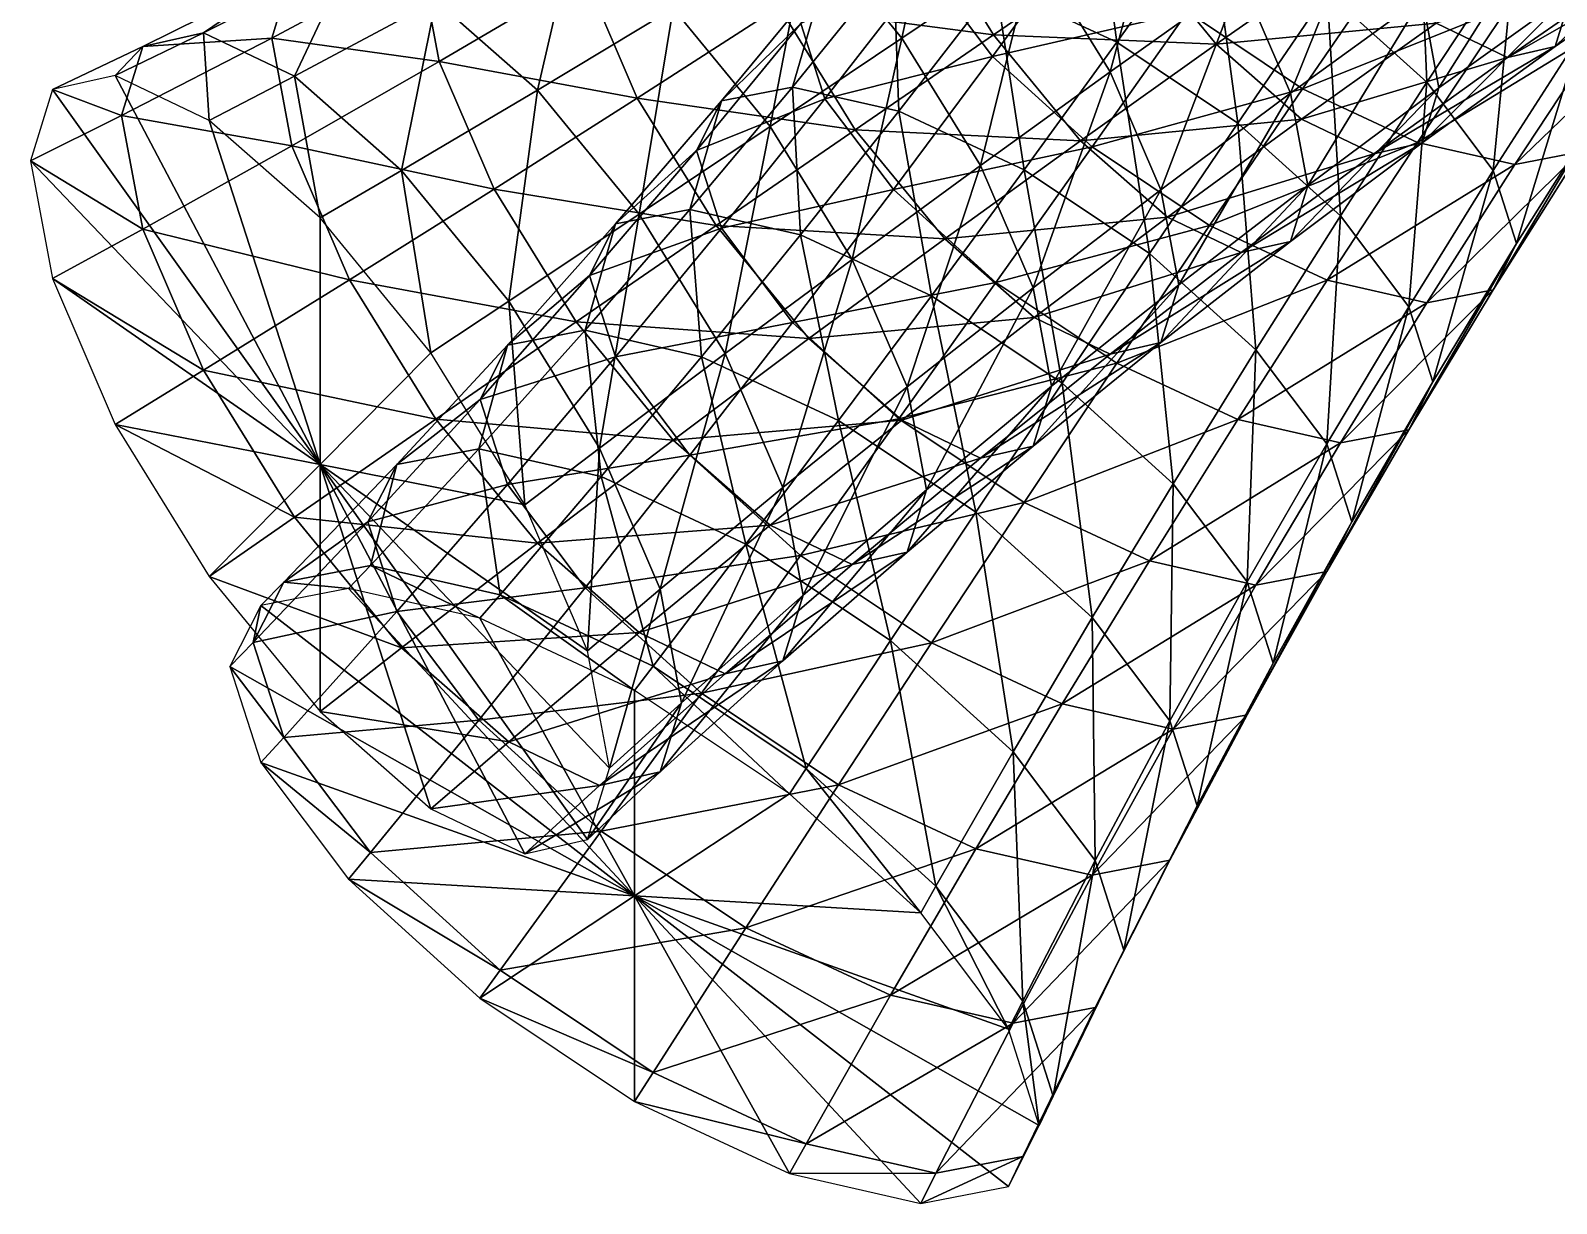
# Model space of a CAD drawing. Header units: metres. Extents: x 9079 to 9208, y 11521 to 11707.
# Drawn here: x 9115.85 to 9159.6, y 11552.57 to 11586.2 of the extents above; entities that cross this region are included whole.
import ezdxf

# ---------------------------------------------------------------- set-up
doc = ezdxf.new("R2010")
doc.units = ezdxf.units.M
doc.layers.add('CONE_ST815GC40', color=7, linetype='Continuous')
doc.layers.add('CONE_ST815GC41', color=7, linetype='Continuous')

msp = doc.modelspace()

# ---------------------------------------------------------------- linework, layer by layer
at = {"layer": 'CONE_ST815GC40'}
for points in [[(9160.992, 11592.374, -192.239), (9160.279, 11586.068, -191.69), (9158.411, 11588.547, -194.165)], [(9146.291, 11591.124, -195.604), (9147, 11585.863, -199.325), (9143.533, 11587.479, -197.653)], [(9146.291, 11591.124, -195.604), (9149.659, 11589.554, -197.228), (9147, 11585.863, -199.325)], [(9155.616, 11591.08, -195.401), (9155.882, 11584.717, -196.161), (9153.027, 11587.304, -197.423)], [(9155.616, 11591.08, -195.401), (9158.411, 11588.547, -194.165), (9155.882, 11584.717, -196.161)], [(9146.226, 11589.267, -177.883), (9141.528, 11587.984, -182.059), (9143.436, 11585.452, -179.53)], [(9149.021, 11586.733, -176.647), (9146.226, 11589.267, -177.883), (9143.436, 11585.452, -179.53)], [(9149.659, 11589.554, -197.228), (9150.467, 11583.547, -199.526), (9147, 11585.863, -199.325)], [(9149.659, 11589.554, -197.228), (9153.027, 11587.304, -197.423), (9150.467, 11583.547, -199.526)], [(9154.978, 11588.409, -175.136), (9149.021, 11586.733, -176.647), (9152.318, 11584.531, -176.839)], [(9158.232, 11586.893, -176.705), (9154.978, 11588.409, -175.136), (9152.318, 11584.531, -176.839)], [(9158.411, 11588.547, -194.165), (9157.79, 11582.185, -193.632), (9155.882, 11584.717, -196.161)], [(9158.411, 11588.547, -194.165), (9160.279, 11586.068, -191.69), (9157.79, 11582.185, -193.632)], [(9138.63, 11587.768, -191.102), (9140.593, 11588.148, -194.765), (9137.699, 11584.578, -196.774)], [(9140.593, 11588.148, -194.765), (9140.746, 11583.885, -199.768), (9137.699, 11584.578, -196.774)], [(9141.528, 11587.984, -182.059), (9137.94, 11586.399, -187.219), (9138.63, 11584.247, -183.709)], [(9143.436, 11585.452, -179.53), (9141.528, 11587.984, -182.059), (9138.63, 11584.247, -183.709)], [(9140.593, 11588.148, -194.765), (9143.533, 11587.479, -197.653), (9140.746, 11583.885, -199.768)], [(9137.94, 11586.399, -187.219), (9138.63, 11587.768, -191.102), (9135.663, 11584.185, -192.976)], [(9138.63, 11587.768, -191.102), (9137.699, 11584.578, -196.774), (9135.663, 11584.185, -192.976)], [(9143.533, 11587.479, -197.653), (9144.34, 11582.21, -201.501), (9140.746, 11583.885, -199.768)], [(9143.533, 11587.479, -197.653), (9147, 11585.863, -199.325), (9144.34, 11582.21, -201.501)], [(9153.027, 11587.304, -197.423), (9153.406, 11580.883, -198.227), (9150.467, 11583.547, -199.526)], [(9153.027, 11587.304, -197.423), (9155.882, 11584.717, -196.161), (9153.406, 11580.883, -198.227)], [(9149.021, 11586.733, -176.647), (9143.436, 11585.452, -179.53), (9146.291, 11582.864, -178.267)], [(9152.318, 11584.531, -176.839), (9149.021, 11586.733, -176.647), (9146.291, 11582.864, -178.267)], [(9158.232, 11586.893, -176.705), (9152.318, 11584.531, -176.839), (9155.616, 11582.994, -178.429)], [(9160.992, 11586.265, -179.416), (9158.232, 11586.893, -176.705), (9155.616, 11582.994, -178.429)], [(9138.63, 11584.247, -183.709), (9137.94, 11586.399, -187.219), (9134.948, 11582.765, -188.95)], [(9137.94, 11586.399, -187.219), (9135.663, 11584.185, -192.976), (9134.948, 11582.765, -188.95)], [(9160.992, 11586.265, -179.416), (9155.616, 11582.994, -178.429), (9158.411, 11582.358, -181.175)], [(9162.835, 11586.621, -182.856), (9160.992, 11586.265, -179.416), (9158.411, 11582.358, -181.175)], [(9162.835, 11586.621, -182.856), (9158.411, 11582.358, -181.175), (9160.279, 11582.719, -184.66)], [(9147, 11585.863, -199.325), (9147.935, 11579.809, -201.71), (9144.34, 11582.21, -201.501)], [(9147, 11585.863, -199.325), (9150.467, 11583.547, -199.526), (9147.935, 11579.809, -201.71)], [(9160.279, 11586.068, -191.69), (9158.46, 11580.094, -190.223), (9157.79, 11582.185, -193.632)], [(9160.279, 11586.068, -191.69), (9160.934, 11584.022, -188.352), (9158.46, 11580.094, -190.223)], [(9143.436, 11585.452, -179.53), (9138.63, 11584.247, -183.709), (9140.593, 11581.64, -181.107)], [(9146.291, 11582.864, -178.267), (9143.436, 11585.452, -179.53), (9140.593, 11581.64, -181.107)], [(9135.663, 11584.185, -192.976), (9137.699, 11584.578, -196.774), (9134.752, 11581.065, -198.824)], [(9137.699, 11584.578, -196.774), (9137.931, 11580.342, -201.948), (9134.752, 11581.065, -198.824)], [(9137.699, 11584.578, -196.774), (9140.746, 11583.885, -199.768), (9137.931, 11580.342, -201.948)], [(9152.318, 11584.531, -176.839), (9146.291, 11582.864, -178.267), (9149.659, 11580.614, -178.463)], [(9155.616, 11582.994, -178.429), (9152.318, 11584.531, -176.839), (9149.659, 11580.614, -178.463)], [(9155.882, 11584.717, -196.161), (9155.37, 11578.277, -195.624), (9153.406, 11580.883, -198.227)], [(9155.882, 11584.717, -196.161), (9157.79, 11582.185, -193.632), (9155.37, 11578.277, -195.624)], [(9134.948, 11582.765, -188.95), (9135.663, 11584.185, -192.976), (9132.627, 11580.655, -194.861)], [(9135.663, 11584.185, -192.976), (9134.752, 11581.065, -198.824), (9132.627, 11580.655, -194.861)], [(9138.63, 11584.247, -183.709), (9134.948, 11582.765, -188.95), (9135.663, 11580.534, -185.312)], [(9140.593, 11581.64, -181.107), (9138.63, 11584.247, -183.709), (9135.663, 11580.534, -185.312)], [(9160.934, 11584.022, -188.352), (9160.279, 11582.719, -184.66), (9157.79, 11578.763, -186.451)], [(9160.934, 11584.022, -188.352), (9157.79, 11578.763, -186.451), (9158.46, 11580.094, -190.223)], [(9140.746, 11583.885, -199.768), (9141.681, 11578.594, -203.756), (9137.931, 11580.342, -201.948)], [(9140.746, 11583.885, -199.768), (9144.34, 11582.21, -201.501), (9141.681, 11578.594, -203.756)], [(9150.467, 11583.547, -199.526), (9150.982, 11577.047, -200.362), (9147.935, 11579.809, -201.71)], [(9150.467, 11583.547, -199.526), (9153.406, 11580.883, -198.227), (9150.982, 11577.047, -200.362)], [(9135.663, 11580.534, -185.312), (9134.948, 11582.765, -188.95), (9131.881, 11579.173, -190.662)], [(9134.948, 11582.765, -188.95), (9132.627, 11580.655, -194.861), (9131.881, 11579.173, -190.662)], [(9146.291, 11582.864, -178.267), (9140.593, 11581.64, -181.107), (9143.533, 11578.976, -179.807)], [(9149.659, 11580.614, -178.463), (9146.291, 11582.864, -178.267), (9143.533, 11578.976, -179.807)], [(9155.616, 11582.994, -178.429), (9149.659, 11580.614, -178.463), (9153.027, 11579.045, -180.087)], [(9158.411, 11582.358, -181.175), (9155.616, 11582.994, -178.429), (9153.027, 11579.045, -180.087)], [(9160.279, 11582.719, -184.66), (9158.411, 11582.358, -181.175), (9155.882, 11578.395, -182.892)], [(9160.279, 11582.719, -184.66), (9155.882, 11578.395, -182.892), (9157.79, 11578.763, -186.451)], [(9158.411, 11582.358, -181.175), (9153.027, 11579.045, -180.087), (9155.882, 11578.395, -182.892)], [(9144.34, 11582.21, -201.501), (9145.431, 11576.089, -203.974), (9141.681, 11578.594, -203.756)], [(9144.34, 11582.21, -201.501), (9147.935, 11579.809, -201.71), (9145.431, 11576.089, -203.974)], [(9157.79, 11582.185, -193.632), (9156.06, 11576.125, -192.114), (9155.37, 11578.277, -195.624)], [(9157.79, 11582.185, -193.632), (9158.46, 11580.094, -190.223), (9156.06, 11576.125, -192.114)], [(9140.593, 11581.64, -181.107), (9135.663, 11580.534, -185.312), (9137.699, 11577.832, -182.613)], [(9143.533, 11578.976, -179.807), (9140.593, 11581.64, -181.107), (9137.699, 11577.832, -182.613)], [(9132.627, 11580.655, -194.861), (9134.752, 11581.065, -198.824), (9131.752, 11577.609, -200.916)], [(9134.752, 11581.065, -198.824), (9135.087, 11576.849, -204.193), (9131.752, 11577.609, -200.916)], [(9134.752, 11581.065, -198.824), (9137.931, 11580.342, -201.948), (9135.087, 11576.849, -204.193)], [(9131.881, 11579.173, -190.662), (9132.627, 11580.655, -194.861), (9129.523, 11577.178, -196.759)], [(9132.627, 11580.655, -194.861), (9131.752, 11577.609, -200.916), (9129.523, 11577.178, -196.759)], [(9135.663, 11580.534, -185.312), (9131.881, 11579.173, -190.662), (9132.627, 11576.845, -186.865)], [(9137.699, 11577.832, -182.613), (9135.663, 11580.534, -185.312), (9132.627, 11576.845, -186.865)], [(9149.659, 11580.614, -178.463), (9143.533, 11578.976, -179.807), (9147, 11576.66, -180.008)], [(9153.027, 11579.045, -180.087), (9149.659, 11580.614, -178.463), (9147, 11576.66, -180.008)], [(9153.406, 11580.883, -198.227), (9153.018, 11574.345, -197.664), (9150.982, 11577.047, -200.362)], [(9153.406, 11580.883, -198.227), (9155.37, 11578.277, -195.624), (9153.018, 11574.345, -197.664)], [(9137.931, 11580.342, -201.948), (9139.022, 11575.016, -206.09), (9135.087, 11576.849, -204.193)], [(9137.931, 11580.342, -201.948), (9141.681, 11578.594, -203.756), (9139.022, 11575.016, -206.09)], [(9158.46, 11580.094, -190.223), (9157.79, 11578.763, -186.451), (9155.37, 11574.755, -188.232)], [(9158.46, 11580.094, -190.223), (9155.37, 11574.755, -188.232), (9156.06, 11576.125, -192.114)], [(9147.935, 11579.809, -201.71), (9148.611, 11573.207, -202.568), (9145.431, 11576.089, -203.974)], [(9147.935, 11579.809, -201.71), (9150.982, 11577.047, -200.362), (9148.611, 11573.207, -202.568)], [(9132.627, 11576.845, -186.865), (9131.881, 11579.173, -190.662), (9128.741, 11575.624, -192.353)], [(9131.881, 11579.173, -190.662), (9129.523, 11577.178, -196.759), (9128.741, 11575.624, -192.353)], [(9143.533, 11578.976, -179.807), (9137.699, 11577.832, -182.613), (9140.746, 11575.07, -181.266)], [(9147, 11576.66, -180.008), (9143.533, 11578.976, -179.807), (9140.746, 11575.07, -181.266)], [(9153.027, 11579.045, -180.087), (9147, 11576.66, -180.008), (9150.467, 11575.045, -181.68)], [(9155.882, 11578.395, -182.892), (9153.027, 11579.045, -180.087), (9150.467, 11575.045, -181.68)], [(9157.79, 11578.763, -186.451), (9155.882, 11578.395, -182.892), (9153.406, 11574.376, -184.568)], [(9157.79, 11578.763, -186.451), (9153.406, 11574.376, -184.568), (9155.37, 11574.755, -188.232)], [(9141.681, 11578.594, -203.756), (9142.956, 11572.388, -206.319), (9139.022, 11575.016, -206.09)], [(9141.681, 11578.594, -203.756), (9145.431, 11576.089, -203.974), (9142.956, 11572.388, -206.319)], [(9155.882, 11578.395, -182.892), (9150.467, 11575.045, -181.68), (9153.406, 11574.376, -184.568)], [(9155.37, 11578.277, -195.624), (9153.733, 11572.114, -194.025), (9153.018, 11574.345, -197.664)], [(9155.37, 11578.277, -195.624), (9156.06, 11576.125, -192.114), (9153.733, 11572.114, -194.025)], [(9129.523, 11577.178, -196.759), (9131.752, 11577.609, -200.916), (9128.7, 11574.209, -203.05)], [(9131.752, 11577.609, -200.916), (9132.215, 11573.408, -206.504), (9128.7, 11574.209, -203.05)], [(9131.752, 11577.609, -200.916), (9135.087, 11576.849, -204.193), (9132.215, 11573.408, -206.504)], [(9137.699, 11577.832, -182.613), (9132.627, 11576.845, -186.865), (9134.752, 11574.026, -184.05)], [(9140.746, 11575.07, -181.266), (9137.699, 11577.832, -182.613), (9134.752, 11574.026, -184.05)], [(9128.741, 11575.624, -192.353), (9129.523, 11577.178, -196.759), (9126.351, 11573.755, -198.668)], [(9129.523, 11577.178, -196.759), (9128.7, 11574.209, -203.05), (9126.351, 11573.755, -198.668)], [(9150.982, 11577.047, -200.362), (9150.735, 11570.388, -199.753), (9148.611, 11573.207, -202.568)], [(9150.982, 11577.047, -200.362), (9153.018, 11574.345, -197.664), (9150.735, 11570.388, -199.753)], [(9132.627, 11576.845, -186.865), (9128.741, 11575.624, -192.353), (9129.523, 11573.182, -188.37)], [(9134.752, 11574.026, -184.05), (9132.627, 11576.845, -186.865), (9129.523, 11573.182, -188.37)], [(9135.087, 11576.849, -204.193), (9136.363, 11571.476, -208.504), (9132.215, 11573.408, -206.504)], [(9135.087, 11576.849, -204.193), (9139.022, 11575.016, -206.09), (9136.363, 11571.476, -208.504)], [(9147, 11576.66, -180.008), (9140.746, 11575.07, -181.266), (9144.34, 11572.669, -181.475)], [(9150.467, 11575.045, -181.68), (9147, 11576.66, -180.008), (9144.34, 11572.669, -181.475)], [(9145.431, 11576.089, -203.974), (9146.292, 11569.365, -204.844), (9142.956, 11572.388, -206.319)], [(9145.431, 11576.089, -203.974), (9148.611, 11573.207, -202.568), (9146.292, 11569.365, -204.844)], [(9156.06, 11576.125, -192.114), (9155.37, 11574.755, -188.232), (9153.018, 11570.693, -190)], [(9156.06, 11576.125, -192.114), (9153.018, 11570.693, -190), (9153.733, 11572.114, -194.025)], [(9129.523, 11573.182, -188.37), (9128.741, 11575.624, -192.353), (9125.526, 11572.116, -194.024)], [(9128.741, 11575.624, -192.353), (9126.351, 11573.755, -198.668), (9125.526, 11572.116, -194.024)], [(9140.746, 11575.07, -181.266), (9134.752, 11574.026, -184.05), (9137.931, 11571.145, -182.644)], [(9139.022, 11575.016, -206.09), (9140.51, 11568.706, -208.745), (9136.363, 11571.476, -208.504)], [(9144.34, 11572.669, -181.475), (9140.746, 11575.07, -181.266), (9137.931, 11571.145, -182.644)], [(9139.022, 11575.016, -206.09), (9142.956, 11572.388, -206.319), (9140.51, 11568.706, -208.745)], [(9150.467, 11575.045, -181.68), (9144.34, 11572.669, -181.475), (9147.935, 11570.994, -183.208)], [(9153.406, 11574.376, -184.568), (9150.467, 11575.045, -181.68), (9147.935, 11570.994, -183.208)], [(9155.37, 11574.755, -188.232), (9153.406, 11574.376, -184.568), (9150.982, 11570.3, -186.201)], [(9155.37, 11574.755, -188.232), (9150.982, 11570.3, -186.201), (9153.018, 11570.693, -190)], [(9126.351, 11573.755, -198.668), (9128.7, 11574.209, -203.05), (9125.595, 11570.865, -205.226)], [(9128.7, 11574.209, -203.05), (9129.315, 11570.018, -208.881), (9125.595, 11570.865, -205.226)], [(9128.7, 11574.209, -203.05), (9132.215, 11573.408, -206.504), (9129.315, 11570.018, -208.881)], [(9134.752, 11574.026, -184.05), (9129.523, 11573.182, -188.37), (9131.752, 11570.224, -185.416)], [(9137.931, 11571.145, -182.644), (9134.752, 11574.026, -184.05), (9131.752, 11570.224, -185.416)], [(9153.406, 11574.376, -184.568), (9147.935, 11570.994, -183.208), (9150.982, 11570.3, -186.201)], [(9153.018, 11574.345, -197.664), (9151.481, 11568.06, -195.956), (9150.735, 11570.388, -199.753)], [(9153.018, 11574.345, -197.664), (9153.733, 11572.114, -194.025), (9151.481, 11568.06, -195.956)], [(9125.526, 11572.116, -194.024), (9126.351, 11573.755, -198.668), (9123.109, 11570.385, -200.589)], [(9126.351, 11573.755, -198.668), (9125.595, 11570.865, -205.226), (9123.109, 11570.385, -200.589)], [(9129.523, 11573.182, -188.37), (9125.526, 11572.116, -194.024), (9126.351, 11569.542, -189.826)], [(9131.752, 11570.224, -185.416), (9129.523, 11573.182, -188.37), (9126.351, 11569.542, -189.826)], [(9132.215, 11573.408, -206.504), (9133.703, 11567.974, -210.997), (9129.315, 11570.018, -208.881)], [(9132.215, 11573.408, -206.504), (9136.363, 11571.476, -208.504), (9133.703, 11567.974, -210.997)], [(9148.611, 11573.207, -202.568), (9148.52, 11566.407, -201.89), (9146.292, 11569.365, -204.844)], [(9148.611, 11573.207, -202.568), (9150.735, 11570.388, -199.753), (9148.52, 11566.407, -201.89)], [(9144.34, 11572.669, -181.475), (9137.931, 11571.145, -182.644), (9141.681, 11568.639, -182.862)], [(9147.935, 11570.994, -183.208), (9144.34, 11572.669, -181.475), (9141.681, 11568.639, -182.862)], [(9142.956, 11572.388, -206.319), (9144.026, 11565.519, -207.19), (9140.51, 11568.706, -208.745)], [(9142.956, 11572.388, -206.319), (9146.292, 11569.365, -204.844), (9144.026, 11565.519, -207.19)], [(9126.351, 11569.542, -189.826), (9125.526, 11572.116, -194.024), (9122.236, 11568.651, -195.675)], [(9125.526, 11572.116, -194.024), (9123.109, 11570.385, -200.589), (9122.236, 11568.651, -195.675)], [(9153.733, 11572.114, -194.025), (9153.018, 11570.693, -190), (9150.735, 11566.579, -191.757)], [(9153.733, 11572.114, -194.025), (9150.735, 11566.579, -191.757), (9151.481, 11568.06, -195.956)], [(9136.363, 11571.476, -208.504), (9138.092, 11565.042, -211.252), (9133.703, 11567.974, -210.997)], [(9136.363, 11571.476, -208.504), (9140.51, 11568.706, -208.745), (9138.092, 11565.042, -211.252)], [(9137.931, 11571.145, -182.644), (9131.752, 11570.224, -185.416), (9135.087, 11567.201, -183.941)], [(9141.681, 11568.639, -182.862), (9137.931, 11571.145, -182.644), (9135.087, 11567.201, -183.941)], [(9147.935, 11570.994, -183.208), (9141.681, 11568.639, -182.862), (9145.431, 11566.892, -184.67)], [(9150.982, 11570.3, -186.201), (9147.935, 11570.994, -183.208), (9145.431, 11566.892, -184.67)], [(9123.109, 11570.385, -200.589), (9125.595, 11570.865, -205.226), (9124.967, 11570.203, -205.667)], [(9125.595, 11570.865, -205.226), (9128.731, 11569.347, -209.365), (9124.967, 11570.203, -205.667)], [(9125.595, 11570.865, -205.226), (9129.315, 11570.018, -208.881), (9128.731, 11569.347, -209.365)], [(9153.018, 11570.693, -190), (9150.982, 11570.3, -186.201), (9148.611, 11566.168, -187.794)], [(9153.018, 11570.693, -190), (9148.611, 11566.168, -187.794), (9150.735, 11566.579, -191.757)], [(9122.236, 11568.651, -195.675), (9123.109, 11570.385, -200.589), (9122.452, 11569.718, -200.974)], [(9123.109, 11570.385, -200.589), (9124.967, 11570.203, -205.667), (9122.452, 11569.718, -200.974)], [(9133.171, 11561.385, -199.137), (9124.967, 11570.203, -205.667), (9122.452, 11569.718, -200.974)], [(9133.171, 11561.385, -199.137), (9128.731, 11569.347, -209.365), (9124.967, 11570.203, -205.667)], [(9131.752, 11570.224, -185.416), (9126.351, 11569.542, -189.826), (9128.7, 11566.425, -186.712)], [(9135.087, 11567.201, -183.941), (9131.752, 11570.224, -185.416), (9128.7, 11566.425, -186.712)], [(9129.315, 11570.018, -208.881), (9133.171, 11567.278, -211.506), (9128.731, 11569.347, -209.365)], [(9129.315, 11570.018, -208.881), (9133.703, 11567.974, -210.997), (9133.171, 11567.278, -211.506)], [(9150.982, 11570.3, -186.201), (9145.431, 11566.892, -184.67), (9148.611, 11566.168, -187.794)], [(9150.735, 11570.388, -199.753), (9149.303, 11563.965, -197.907), (9148.52, 11566.407, -201.89)], [(9150.735, 11570.388, -199.753), (9151.481, 11568.06, -195.956), (9149.303, 11563.965, -197.907)], [(9122.236, 11568.651, -195.675), (9122.452, 11569.718, -200.974), (9121.569, 11567.963, -196.002)], [(9133.171, 11561.385, -199.137), (9122.452, 11569.718, -200.974), (9121.569, 11567.963, -196.002)], [(9126.351, 11569.542, -189.826), (9122.236, 11568.651, -195.675), (9123.109, 11565.927, -191.232)], [(9128.7, 11566.425, -186.712), (9126.351, 11569.542, -189.826), (9123.109, 11565.927, -191.232)], [(9133.171, 11561.385, -199.137), (9133.171, 11567.278, -211.506), (9128.731, 11569.347, -209.365)], [(9146.292, 11569.365, -204.844), (9146.375, 11562.401, -204.077), (9144.026, 11565.519, -207.19)], [(9146.292, 11569.365, -204.844), (9148.52, 11566.407, -201.89), (9146.375, 11562.401, -204.077)], [(9140.51, 11568.706, -208.745), (9141.812, 11561.67, -209.607), (9138.092, 11565.042, -211.252)], [(9140.51, 11568.706, -208.745), (9144.026, 11565.519, -207.19), (9141.812, 11561.67, -209.607)], [(9123.109, 11565.927, -191.232), (9122.236, 11568.651, -195.675), (9121.569, 11567.963, -196.002)], [(9141.681, 11568.639, -182.862), (9135.087, 11567.201, -183.941), (9139.022, 11564.572, -184.17)], [(9145.431, 11566.892, -184.67), (9141.681, 11568.639, -182.862), (9139.022, 11564.572, -184.17)], [(9123.109, 11565.927, -191.232), (9121.569, 11567.963, -196.002), (9122.452, 11565.207, -191.508)], [(9133.171, 11561.385, -199.137), (9121.569, 11567.963, -196.002), (9122.452, 11565.207, -191.508)], [(9133.703, 11567.974, -210.997), (9137.612, 11564.312, -211.764), (9133.171, 11567.278, -211.506)], [(9133.703, 11567.974, -210.997), (9138.092, 11565.042, -211.252), (9137.612, 11564.312, -211.764)], [(9151.481, 11568.06, -195.956), (9150.735, 11566.579, -191.757), (9148.52, 11562.41, -193.502)], [(9151.481, 11568.06, -195.956), (9148.52, 11562.41, -193.502), (9149.303, 11563.965, -197.907)], [(9135.087, 11567.201, -183.941), (9128.7, 11566.425, -186.712), (9132.215, 11563.238, -185.157)], [(9139.022, 11564.572, -184.17), (9135.087, 11567.201, -183.941), (9132.215, 11563.238, -185.157)], [(9133.171, 11561.385, -199.137), (9137.612, 11564.312, -211.764), (9133.171, 11567.278, -211.506)], [(9145.431, 11566.892, -184.67), (9139.022, 11564.572, -184.17), (9142.956, 11562.739, -186.067)], [(9148.611, 11566.168, -187.794), (9145.431, 11566.892, -184.67), (9142.956, 11562.739, -186.067)], [(9150.735, 11566.579, -191.757), (9148.611, 11566.168, -187.794), (9146.292, 11561.98, -189.344)], [(9150.735, 11566.579, -191.757), (9146.292, 11561.98, -189.344), (9148.52, 11562.41, -193.502)], [(9128.7, 11566.425, -186.712), (9123.109, 11565.927, -191.232), (9125.595, 11562.628, -187.938)], [(9132.215, 11563.238, -185.157), (9128.7, 11566.425, -186.712), (9125.595, 11562.628, -187.938)], [(9148.611, 11566.168, -187.794), (9142.956, 11562.739, -186.067), (9146.292, 11561.98, -189.344)], [(9148.52, 11566.407, -201.89), (9147.2, 11559.827, -199.879), (9146.375, 11562.401, -204.077)], [(9148.52, 11566.407, -201.89), (9149.303, 11563.965, -197.907), (9147.2, 11559.827, -199.879)], [(9125.595, 11562.628, -187.938), (9123.109, 11565.927, -191.232), (9122.452, 11565.207, -191.508)], [(9125.595, 11562.628, -187.938), (9122.452, 11565.207, -191.508), (9124.967, 11561.869, -188.174)], [(9133.171, 11561.385, -199.137), (9122.452, 11565.207, -191.508), (9124.967, 11561.869, -188.174)], [(9144.026, 11565.519, -207.19), (9144.298, 11558.371, -206.313), (9141.812, 11561.67, -209.607)], [(9144.026, 11565.519, -207.19), (9146.375, 11562.401, -204.077), (9144.298, 11558.371, -206.313)], [(9138.092, 11565.042, -211.252), (9141.376, 11560.9, -210.099), (9137.612, 11564.312, -211.764)], [(9138.092, 11565.042, -211.252), (9141.812, 11561.67, -209.607), (9141.376, 11560.9, -210.099)], [(9139.022, 11564.572, -184.17), (9132.215, 11563.238, -185.157), (9136.363, 11560.468, -185.398)], [(9142.956, 11562.739, -186.067), (9139.022, 11564.572, -184.17), (9136.363, 11560.468, -185.398)], [(9133.171, 11561.385, -199.137), (9141.376, 11560.9, -210.099), (9137.612, 11564.312, -211.764)], [(9149.303, 11563.965, -197.907), (9148.52, 11562.41, -193.502), (9146.375, 11558.189, -195.235)], [(9149.303, 11563.965, -197.907), (9146.375, 11558.189, -195.235), (9147.2, 11559.827, -199.879)], [(9132.215, 11563.238, -185.157), (9125.595, 11562.628, -187.938), (9129.315, 11559.256, -186.293)], [(9136.363, 11560.468, -185.398), (9132.215, 11563.238, -185.157), (9129.315, 11559.256, -186.293)], [(9129.315, 11559.256, -186.293), (9125.595, 11562.628, -187.938), (9124.967, 11561.869, -188.174)], [(9142.956, 11562.739, -186.067), (9136.363, 11560.468, -185.398), (9140.51, 11558.535, -187.398)], [(9146.292, 11561.98, -189.344), (9142.956, 11562.739, -186.067), (9140.51, 11558.535, -187.398)], [(9148.52, 11562.41, -193.502), (9146.292, 11561.98, -189.344), (9144.026, 11557.735, -190.852)], [(9148.52, 11562.41, -193.502), (9144.026, 11557.735, -190.852), (9146.375, 11558.189, -195.235)], [(9146.375, 11562.401, -204.077), (9145.171, 11555.647, -201.87), (9144.298, 11558.371, -206.313)], [(9146.375, 11562.401, -204.077), (9147.2, 11559.827, -199.879), (9145.171, 11555.647, -201.87)], [(9129.315, 11559.256, -186.293), (9124.967, 11561.869, -188.174), (9128.731, 11558.458, -186.51)], [(9133.171, 11561.385, -199.137), (9124.967, 11561.869, -188.174), (9128.731, 11558.458, -186.51)], [(9146.292, 11561.98, -189.344), (9140.51, 11558.535, -187.398), (9144.026, 11557.735, -190.852)], [(9133.171, 11561.385, -199.137), (9128.731, 11558.458, -186.51), (9133.171, 11555.492, -186.768)], [(9133.171, 11561.385, -199.137), (9143.891, 11557.562, -206.766), (9141.376, 11560.9, -210.099)], [(9133.171, 11561.385, -199.137), (9144.774, 11554.806, -202.271), (9143.891, 11557.562, -206.766)], [(9133.171, 11561.385, -199.137), (9143.891, 11553.052, -197.299), (9144.774, 11554.806, -202.271)], [(9133.171, 11561.385, -199.137), (9141.376, 11552.566, -192.607), (9143.891, 11553.052, -197.299)], [(9133.171, 11561.385, -199.137), (9137.612, 11553.423, -188.909), (9141.376, 11552.566, -192.607)], [(9133.171, 11561.385, -199.137), (9133.171, 11555.492, -186.768), (9137.612, 11553.423, -188.909)], [(9141.812, 11561.67, -209.607), (9143.891, 11557.562, -206.766), (9141.376, 11560.9, -210.099)], [(9141.812, 11561.67, -209.607), (9144.298, 11558.371, -206.313), (9143.891, 11557.562, -206.766)], [(9136.363, 11560.468, -185.398), (9129.315, 11559.256, -186.293), (9133.703, 11556.325, -186.547)], [(9140.51, 11558.535, -187.398), (9136.363, 11560.468, -185.398), (9133.703, 11556.325, -186.547)], [(9147.2, 11559.827, -199.879), (9146.375, 11558.189, -195.235), (9144.298, 11553.913, -196.956)], [(9147.2, 11559.827, -199.879), (9144.298, 11553.913, -196.956), (9145.171, 11555.647, -201.87)], [(9133.703, 11556.325, -186.547), (9129.315, 11559.256, -186.293), (9128.731, 11558.458, -186.51)], [(9133.703, 11556.325, -186.547), (9128.731, 11558.458, -186.51), (9133.171, 11555.492, -186.768)], [(9140.51, 11558.535, -187.398), (9133.703, 11556.325, -186.547), (9138.092, 11554.28, -188.663)], [(9144.026, 11557.735, -190.852), (9140.51, 11558.535, -187.398), (9138.092, 11554.28, -188.663)], [(9144.298, 11558.371, -206.313), (9144.774, 11554.806, -202.271), (9143.891, 11557.562, -206.766)], [(9144.298, 11558.371, -206.313), (9145.171, 11555.647, -201.87), (9144.774, 11554.806, -202.271)], [(9146.375, 11558.189, -195.235), (9144.026, 11557.735, -190.852), (9141.812, 11553.433, -192.318)], [(9146.375, 11558.189, -195.235), (9141.812, 11553.433, -192.318), (9144.298, 11553.913, -196.956)], [(9144.026, 11557.735, -190.852), (9138.092, 11554.28, -188.663), (9141.812, 11553.433, -192.318)], [(9138.092, 11554.28, -188.663), (9133.703, 11556.325, -186.547), (9133.171, 11555.492, -186.768)], [(9145.171, 11555.647, -201.87), (9144.298, 11553.913, -196.956), (9143.891, 11553.052, -197.299)], [(9145.171, 11555.647, -201.87), (9143.891, 11553.052, -197.299), (9144.774, 11554.806, -202.271)], [(9138.092, 11554.28, -188.663), (9133.171, 11555.492, -186.768), (9137.612, 11553.423, -188.909)], [(9141.812, 11553.433, -192.318), (9138.092, 11554.28, -188.663), (9137.612, 11553.423, -188.909)], [(9144.298, 11553.913, -196.956), (9141.812, 11553.433, -192.318), (9141.376, 11552.566, -192.607)], [(9144.298, 11553.913, -196.956), (9141.376, 11552.566, -192.607), (9143.891, 11553.052, -197.299)], [(9141.812, 11553.433, -192.318), (9137.612, 11553.423, -188.909), (9141.376, 11552.566, -192.607)]]:
    msp.add_3dface(points, dxfattribs=at)
at = {"layer": 'CONE_ST815GC41'}
for points in [[(9142.063, 11591.67, -198.132), (9140.833, 11585.985, -201.196), (9138.17, 11589.229, -200.142)], [(9142.063, 11591.67, -198.132), (9144.632, 11588.54, -199.149), (9140.833, 11585.985, -201.196)], [(9148.452, 11591.117, -197.184), (9146.809, 11585.016, -198.635), (9144.632, 11588.54, -199.149)], [(9148.452, 11591.117, -197.184), (9150.567, 11587.694, -196.685), (9146.809, 11585.016, -198.635)], [(9154.364, 11590.364, -194.812), (9151.981, 11584.408, -194.774), (9150.567, 11587.694, -196.685)], [(9154.364, 11590.364, -194.812), (9155.748, 11587.147, -192.942), (9151.981, 11584.408, -194.774)], [(9159.565, 11589.851, -191.171), (9156.234, 11584.555, -189.974), (9155.748, 11587.147, -192.942)], [(9159.565, 11589.851, -191.171), (9160.045, 11587.292, -188.242), (9156.234, 11584.555, -189.974)], [(9163.911, 11589.972, -186.546), (9163.433, 11588.426, -182.995), (9159.565, 11585.74, -184.676)], [(9163.911, 11589.972, -186.546), (9159.565, 11585.74, -184.676), (9160.045, 11587.292, -188.242)], [(9131.498, 11589.278, -199.637), (9130.383, 11584.489, -204.384), (9127.468, 11587.051, -201.668)], [(9131.498, 11589.278, -199.637), (9134.276, 11586.835, -202.226), (9130.383, 11584.489, -204.384)], [(9143.461, 11586.082, -177.645), (9141.346, 11589.505, -178.145), (9137.317, 11586.881, -179.55)], [(9147.407, 11588.785, -176.173), (9141.346, 11589.505, -178.145), (9143.461, 11586.082, -177.645)], [(9138.17, 11589.229, -200.142), (9137.055, 11583.45, -203.326), (9134.276, 11586.835, -202.226)], [(9138.17, 11589.229, -200.142), (9140.833, 11585.985, -201.196), (9137.055, 11583.45, -203.326)], [(9144.632, 11588.54, -199.149), (9143.09, 11582.331, -200.663), (9140.833, 11585.985, -201.196)], [(9144.632, 11588.54, -199.149), (9146.809, 11585.016, -198.635), (9143.09, 11582.331, -200.663)], [(9149.85, 11585.809, -177.14), (9147.407, 11588.785, -176.173), (9143.461, 11586.082, -177.645)], [(9153.743, 11588.53, -175.573), (9147.407, 11588.785, -176.173), (9149.85, 11585.809, -177.14)], [(9156.155, 11586.41, -177.819), (9153.743, 11588.53, -175.573), (9149.85, 11585.809, -177.14)], [(9163.433, 11588.426, -182.995), (9162.073, 11588.118, -179.351), (9158.199, 11585.43, -181.016)], [(9163.433, 11588.426, -182.995), (9158.199, 11585.43, -181.016), (9159.565, 11585.74, -184.676)], [(9123.345, 11587.861, -193.38), (9124.997, 11588.236, -197.804), (9120.812, 11586.139, -199.681)], [(9124.997, 11588.236, -197.804), (9123.417, 11584.89, -203.754), (9120.812, 11586.139, -199.681)], [(9127.568, 11585.314, -184.253), (9127.016, 11588.261, -187.629), (9122.766, 11585.985, -189.069)], [(9127.016, 11588.261, -187.629), (9123.345, 11587.861, -193.38), (9122.766, 11585.985, -189.069)], [(9124.997, 11588.236, -197.804), (9127.468, 11587.051, -201.668), (9123.417, 11584.89, -203.754)], [(9131.74, 11587.771, -182.916), (9127.016, 11588.261, -187.629), (9127.568, 11585.314, -184.253)], [(9162.073, 11588.118, -179.351), (9156.155, 11586.41, -177.819), (9158.199, 11585.43, -181.016)], [(9122.766, 11585.985, -189.069), (9123.345, 11587.861, -193.38), (9119.071, 11585.744, -195.017)], [(9123.345, 11587.861, -193.38), (9120.812, 11586.139, -199.681), (9119.071, 11585.744, -195.017)], [(9133.249, 11584.264, -180.877), (9131.74, 11587.771, -182.916), (9127.568, 11585.314, -184.253)], [(9137.317, 11586.881, -179.55), (9131.74, 11587.771, -182.916), (9133.249, 11584.264, -180.877)], [(9150.567, 11587.694, -196.685), (9148.264, 11581.634, -196.668), (9146.809, 11585.016, -198.635)], [(9150.567, 11587.694, -196.685), (9151.981, 11584.408, -194.774), (9148.264, 11581.634, -196.668)], [(9155.748, 11587.147, -192.942), (9152.477, 11581.761, -191.742), (9151.981, 11584.408, -194.774)], [(9155.748, 11587.147, -192.942), (9156.234, 11584.555, -189.974), (9152.477, 11581.761, -191.742)], [(9160.045, 11587.292, -188.242), (9159.565, 11585.74, -184.676), (9155.748, 11582.983, -186.361)], [(9160.045, 11587.292, -188.242), (9155.748, 11582.983, -186.361), (9156.234, 11584.555, -189.974)], [(9127.468, 11587.051, -201.668), (9126.489, 11582.189, -206.616), (9123.417, 11584.89, -203.754)], [(9127.468, 11587.051, -201.668), (9130.383, 11584.489, -204.384), (9126.489, 11582.189, -206.616)], [(9134.276, 11586.835, -202.226), (9133.298, 11580.937, -205.538), (9130.383, 11584.489, -204.384)], [(9139.494, 11583.357, -179.035), (9137.317, 11586.881, -179.55), (9133.249, 11584.264, -180.877)], [(9134.276, 11586.835, -202.226), (9137.055, 11583.45, -203.326), (9133.298, 11580.937, -205.538)], [(9143.461, 11586.082, -177.645), (9137.317, 11586.881, -179.55), (9139.494, 11583.357, -179.035)], [(9156.155, 11586.41, -177.819), (9149.85, 11585.809, -177.14), (9152.293, 11583.661, -179.415)], [(9158.199, 11585.43, -181.016), (9156.155, 11586.41, -177.819), (9152.293, 11583.661, -179.415)], [(9119.071, 11585.744, -195.017), (9120.812, 11586.139, -199.681), (9118.282, 11584.916, -200.819)], [(9120.812, 11586.139, -199.681), (9120.976, 11583.625, -205.031), (9118.282, 11584.916, -200.819)], [(9123.345, 11582.892, -185.528), (9122.766, 11585.985, -189.069), (9118.46, 11583.766, -190.474)], [(9122.766, 11585.985, -189.069), (9119.071, 11585.744, -195.017), (9118.46, 11583.766, -190.474)], [(9120.812, 11586.139, -199.681), (9123.417, 11584.89, -203.754), (9120.976, 11583.625, -205.031)], [(9127.568, 11585.314, -184.253), (9122.766, 11585.985, -189.069), (9123.345, 11582.892, -185.528)], [(9140.833, 11585.985, -201.196), (9139.41, 11579.639, -202.769), (9137.055, 11583.45, -203.326)], [(9140.833, 11585.985, -201.196), (9143.09, 11582.331, -200.663), (9139.41, 11579.639, -202.769)], [(9145.956, 11583.042, -178.633), (9143.461, 11586.082, -177.645), (9139.494, 11583.357, -179.035)], [(9149.85, 11585.809, -177.14), (9143.461, 11586.082, -177.645), (9145.956, 11583.042, -178.633)], [(9152.293, 11583.661, -179.415), (9149.85, 11585.809, -177.14), (9145.956, 11583.042, -178.633)], [(9118.46, 11583.766, -190.474), (9119.071, 11585.744, -195.017), (9116.483, 11584.508, -195.997)], [(9119.071, 11585.744, -195.017), (9118.282, 11584.916, -200.819), (9116.483, 11584.508, -195.997)], [(9158.199, 11585.43, -181.016), (9152.293, 11583.661, -179.415), (9154.364, 11582.669, -182.654)], [(9159.565, 11585.74, -184.676), (9158.199, 11585.43, -181.016), (9154.364, 11582.669, -182.654)], [(9159.565, 11585.74, -184.676), (9154.364, 11582.669, -182.654), (9155.748, 11582.983, -186.361)], [(9124.153, 11573.755, -196.809), (9118.282, 11584.916, -200.819), (9116.483, 11584.508, -195.997)], [(9124.153, 11573.755, -196.809), (9120.976, 11583.625, -205.031), (9118.282, 11584.916, -200.819)], [(9123.417, 11584.89, -203.754), (9124.153, 11580.831, -207.991), (9120.976, 11583.625, -205.031)], [(9129.142, 11581.655, -182.125), (9127.568, 11585.314, -184.253), (9123.345, 11582.892, -185.528)], [(9123.417, 11584.89, -203.754), (9126.489, 11582.189, -206.616), (9124.153, 11580.831, -207.991)], [(9133.249, 11584.264, -180.877), (9127.568, 11585.314, -184.253), (9129.142, 11581.655, -182.125)], [(9146.809, 11585.016, -198.635), (9144.599, 11578.825, -198.624), (9143.09, 11582.331, -200.663)], [(9146.809, 11585.016, -198.635), (9148.264, 11581.634, -196.668), (9144.599, 11578.825, -198.624)], [(9118.46, 11583.766, -190.474), (9116.483, 11584.508, -195.997), (9115.851, 11582.462, -191.299)], [(9124.153, 11573.755, -196.809), (9116.483, 11584.508, -195.997), (9115.851, 11582.462, -191.299)], [(9130.383, 11584.489, -204.384), (9129.562, 11578.445, -207.832), (9126.489, 11582.189, -206.616)], [(9130.383, 11584.489, -204.384), (9133.298, 11580.937, -205.538), (9129.562, 11578.445, -207.832)], [(9156.234, 11584.555, -189.974), (9155.748, 11582.983, -186.361), (9151.981, 11580.155, -188.052)], [(9156.234, 11584.555, -189.974), (9151.981, 11580.155, -188.052), (9152.477, 11581.761, -191.742)], [(9135.507, 11580.611, -180.343), (9133.249, 11584.264, -180.877), (9129.142, 11581.655, -182.125)], [(9139.494, 11583.357, -179.035), (9133.249, 11584.264, -180.877), (9135.507, 11580.611, -180.343)], [(9151.981, 11584.408, -194.774), (9148.775, 11578.909, -193.547), (9148.264, 11581.634, -196.668)], [(9151.981, 11584.408, -194.774), (9152.477, 11581.761, -191.742), (9148.775, 11578.909, -193.547)], [(9119.071, 11580.506, -186.741), (9118.46, 11583.766, -190.474), (9115.851, 11582.462, -191.299)], [(9123.345, 11582.892, -185.528), (9118.46, 11583.766, -190.474), (9119.071, 11580.506, -186.741)], [(9124.153, 11573.755, -196.809), (9124.153, 11580.831, -207.991), (9120.976, 11583.625, -205.031)], [(9152.293, 11583.661, -179.415), (9145.956, 11583.042, -178.633), (9148.452, 11580.848, -180.957)], [(9154.364, 11582.669, -182.654), (9152.293, 11583.661, -179.415), (9148.452, 11580.848, -180.957)], [(9137.055, 11583.45, -203.326), (9135.769, 11576.938, -204.954), (9133.298, 11580.937, -205.538)], [(9142.063, 11580.227, -180.052), (9139.494, 11583.357, -179.035), (9135.507, 11580.611, -180.343)], [(9137.055, 11583.45, -203.326), (9139.41, 11579.639, -202.769), (9135.769, 11576.938, -204.954)], [(9145.956, 11583.042, -178.633), (9139.494, 11583.357, -179.035), (9142.063, 11580.227, -180.052)], [(9124.997, 11579.054, -183.296), (9123.345, 11582.892, -185.528), (9119.071, 11580.506, -186.741)], [(9129.142, 11581.655, -182.125), (9123.345, 11582.892, -185.528), (9124.997, 11579.054, -183.296)], [(9148.452, 11580.848, -180.957), (9145.956, 11583.042, -178.633), (9142.063, 11580.227, -180.052)], [(9155.748, 11582.983, -186.361), (9154.364, 11582.669, -182.654), (9150.567, 11579.834, -184.265)], [(9155.748, 11582.983, -186.361), (9150.567, 11579.834, -184.265), (9151.981, 11580.155, -188.052)], [(9119.071, 11580.506, -186.741), (9115.851, 11582.462, -191.299), (9116.483, 11579.091, -187.439)], [(9124.153, 11573.755, -196.809), (9115.851, 11582.462, -191.299), (9116.483, 11579.091, -187.439)], [(9143.09, 11582.331, -200.663), (9140.984, 11575.98, -200.641), (9139.41, 11579.639, -202.769)], [(9143.09, 11582.331, -200.663), (9144.599, 11578.825, -198.624), (9140.984, 11575.98, -200.641)], [(9154.364, 11582.669, -182.654), (9148.452, 11580.848, -180.957), (9150.567, 11579.834, -184.265)], [(9126.489, 11582.189, -206.616), (9127.33, 11576.961, -209.249), (9124.153, 11580.831, -207.991)], [(9126.489, 11582.189, -206.616), (9129.562, 11578.445, -207.832), (9127.33, 11576.961, -209.249)], [(9131.498, 11577.844, -181.569), (9129.142, 11581.655, -182.125), (9124.997, 11579.054, -183.296)], [(9135.507, 11580.611, -180.343), (9129.142, 11581.655, -182.125), (9131.498, 11577.844, -181.569)], [(9148.264, 11581.634, -196.668), (9145.128, 11576, -195.388), (9144.599, 11578.825, -198.624)], [(9148.264, 11581.634, -196.668), (9148.775, 11578.909, -193.547), (9145.128, 11576, -195.388)], [(9152.477, 11581.761, -191.742), (9151.981, 11580.155, -188.052), (9148.264, 11577.256, -189.749)], [(9152.477, 11581.761, -191.742), (9148.264, 11577.256, -189.749), (9148.775, 11578.909, -193.547)], [(9124.153, 11573.755, -196.809), (9127.33, 11576.961, -209.249), (9124.153, 11580.831, -207.991)], [(9133.298, 11580.937, -205.538), (9132.167, 11574.23, -207.217), (9129.562, 11578.445, -207.832)], [(9138.17, 11577.366, -181.397), (9135.507, 11580.611, -180.343), (9131.498, 11577.844, -181.569)], [(9133.298, 11580.937, -205.538), (9135.769, 11576.938, -204.954), (9132.167, 11574.23, -207.217)], [(9142.063, 11580.227, -180.052), (9135.507, 11580.611, -180.343), (9138.17, 11577.366, -181.397)], [(9148.452, 11580.848, -180.957), (9142.063, 11580.227, -180.052), (9144.632, 11577.969, -182.445)], [(9150.567, 11579.834, -184.265), (9148.452, 11580.848, -180.957), (9144.632, 11577.969, -182.445)], [(9120.812, 11576.461, -184.388), (9119.071, 11580.506, -186.741), (9116.483, 11579.091, -187.439)], [(9124.997, 11579.054, -183.296), (9119.071, 11580.506, -186.741), (9120.812, 11576.461, -184.388)], [(9144.632, 11577.969, -182.445), (9142.063, 11580.227, -180.052), (9138.17, 11577.366, -181.397)], [(9151.981, 11580.155, -188.052), (9150.567, 11579.834, -184.265), (9146.809, 11576.925, -185.85)], [(9151.981, 11580.155, -188.052), (9146.809, 11576.925, -185.85), (9148.264, 11577.256, -189.749)], [(9139.41, 11579.639, -202.769), (9137.42, 11573.1, -202.722), (9135.769, 11576.938, -204.954)], [(9139.41, 11579.639, -202.769), (9140.984, 11575.98, -200.641), (9137.42, 11573.1, -202.722)], [(9150.567, 11579.834, -184.265), (9144.632, 11577.969, -182.445), (9146.809, 11576.925, -185.85)], [(9120.812, 11576.461, -184.388), (9116.483, 11579.091, -187.439), (9118.282, 11574.908, -185.006)], [(9124.153, 11573.755, -196.809), (9116.483, 11579.091, -187.439), (9118.282, 11574.908, -185.006)], [(9127.468, 11575.055, -182.712), (9124.997, 11579.054, -183.296), (9120.812, 11576.461, -184.388)], [(9131.498, 11577.844, -181.569), (9124.997, 11579.054, -183.296), (9127.468, 11575.055, -182.712)], [(9144.599, 11578.825, -198.624), (9141.537, 11573.033, -197.266), (9140.984, 11575.98, -200.641)], [(9144.599, 11578.825, -198.624), (9145.128, 11576, -195.388), (9141.537, 11573.033, -197.266)], [(9148.775, 11578.909, -193.547), (9148.264, 11577.256, -189.749), (9144.599, 11574.285, -191.45)], [(9148.775, 11578.909, -193.547), (9144.599, 11574.285, -191.45), (9145.128, 11576, -195.388)], [(9129.562, 11578.445, -207.832), (9130.024, 11572.602, -208.612), (9127.33, 11576.961, -209.249)], [(9129.562, 11578.445, -207.832), (9132.167, 11574.23, -207.217), (9130.024, 11572.602, -208.612)], [(9144.632, 11577.969, -182.445), (9138.17, 11577.366, -181.397), (9140.833, 11575.025, -183.878)], [(9146.809, 11576.925, -185.85), (9144.632, 11577.969, -182.445), (9140.833, 11575.025, -183.878)], [(9134.276, 11574.459, -182.669), (9131.498, 11577.844, -181.569), (9127.468, 11575.055, -182.712)], [(9138.17, 11577.366, -181.397), (9131.498, 11577.844, -181.569), (9134.276, 11574.459, -182.669)], [(9140.833, 11575.025, -183.878), (9138.17, 11577.366, -181.397), (9134.276, 11574.459, -182.669)], [(9148.264, 11577.256, -189.749), (9146.809, 11576.925, -185.85), (9143.09, 11573.943, -187.408)], [(9148.264, 11577.256, -189.749), (9143.09, 11573.943, -187.408), (9144.599, 11574.285, -191.45)], [(9124.153, 11573.755, -196.809), (9130.024, 11572.602, -208.612), (9127.33, 11576.961, -209.249)], [(9135.769, 11576.938, -204.954), (9133.907, 11570.185, -204.864), (9132.167, 11574.23, -207.217)], [(9135.769, 11576.938, -204.954), (9137.42, 11573.1, -202.722), (9133.907, 11570.185, -204.864)], [(9146.809, 11576.925, -185.85), (9140.833, 11575.025, -183.878), (9143.09, 11573.943, -187.408)], [(9123.417, 11572.245, -183.773), (9120.812, 11576.461, -184.388), (9118.282, 11574.908, -185.006)], [(9127.468, 11575.055, -182.712), (9120.812, 11576.461, -184.388), (9123.417, 11572.245, -183.773)], [(9140.984, 11575.98, -200.641), (9138, 11570.008, -199.18), (9137.42, 11573.1, -202.722)], [(9140.984, 11575.98, -200.641), (9141.537, 11573.033, -197.266), (9138, 11570.008, -199.18)], [(9145.128, 11576, -195.388), (9144.599, 11574.285, -191.45), (9140.984, 11571.244, -193.157)], [(9145.128, 11576, -195.388), (9140.984, 11571.244, -193.157), (9141.537, 11573.033, -197.266)], [(9123.417, 11572.245, -183.773), (9118.282, 11574.908, -185.006), (9120.976, 11570.549, -184.369)], [(9124.153, 11573.755, -196.809), (9118.282, 11574.908, -185.006), (9120.976, 11570.549, -184.369)], [(9130.383, 11571.504, -183.866), (9127.468, 11575.055, -182.712), (9123.417, 11572.245, -183.773)], [(9134.276, 11574.459, -182.669), (9127.468, 11575.055, -182.712), (9130.383, 11571.504, -183.866)], [(9140.833, 11575.025, -183.878), (9134.276, 11574.459, -182.669), (9137.055, 11572.016, -185.257)], [(9143.09, 11573.943, -187.408), (9140.833, 11575.025, -183.878), (9137.055, 11572.016, -185.257)], [(9137.055, 11572.016, -185.257), (9134.276, 11574.459, -182.669), (9130.383, 11571.504, -183.866)], [(9132.167, 11574.23, -207.217), (9131.824, 11568.418, -206.179), (9130.024, 11572.602, -208.612)], [(9132.167, 11574.23, -207.217), (9133.907, 11570.185, -204.864), (9131.824, 11568.418, -206.179)], [(9144.599, 11574.285, -191.45), (9143.09, 11573.943, -187.408), (9139.41, 11570.887, -188.94)], [(9144.599, 11574.285, -191.45), (9139.41, 11570.887, -188.94), (9140.984, 11571.244, -193.157)], [(9124.153, 11573.755, -196.809), (9120.976, 11570.549, -184.369), (9124.153, 11566.678, -185.627)], [(9124.153, 11573.755, -196.809), (9131.824, 11568.418, -206.179), (9130.024, 11572.602, -208.612)], [(9124.153, 11573.755, -196.809), (9132.456, 11565.048, -202.32), (9131.824, 11568.418, -206.179)], [(9124.153, 11573.755, -196.809), (9131.824, 11563.002, -197.621), (9132.456, 11565.048, -202.32)], [(9124.153, 11573.755, -196.809), (9130.024, 11562.594, -192.799), (9131.824, 11563.002, -197.621)], [(9124.153, 11573.755, -196.809), (9127.33, 11563.885, -188.587), (9130.024, 11562.594, -192.799)], [(9124.153, 11573.755, -196.809), (9124.153, 11566.678, -185.627), (9127.33, 11563.885, -188.587)], [(9143.09, 11573.943, -187.408), (9137.055, 11572.016, -185.257), (9139.41, 11570.887, -188.94)], [(9137.42, 11573.1, -202.722), (9134.518, 11566.925, -201.131), (9133.907, 11570.185, -204.864)], [(9137.42, 11573.1, -202.722), (9138, 11570.008, -199.18), (9134.518, 11566.925, -201.131)], [(9141.537, 11573.033, -197.266), (9140.984, 11571.244, -193.157), (9137.42, 11568.131, -194.87)], [(9141.537, 11573.033, -197.266), (9137.42, 11568.131, -194.87), (9138, 11570.008, -199.18)], [(9126.489, 11568.502, -184.989), (9123.417, 11572.245, -183.773), (9120.976, 11570.549, -184.369)], [(9130.383, 11571.504, -183.866), (9123.417, 11572.245, -183.773), (9126.489, 11568.502, -184.989)], [(9137.055, 11572.016, -185.257), (9130.383, 11571.504, -183.866), (9133.298, 11568.941, -186.582)], [(9139.41, 11570.887, -188.94), (9137.055, 11572.016, -185.257), (9133.298, 11568.941, -186.582)], [(9133.298, 11568.941, -186.582), (9130.383, 11571.504, -183.866), (9126.489, 11568.502, -184.989)], [(9139.41, 11570.887, -188.94), (9133.298, 11568.941, -186.582), (9135.769, 11567.757, -190.446)], [(9140.984, 11571.244, -193.157), (9139.41, 11570.887, -188.94), (9135.769, 11567.757, -190.446)], [(9140.984, 11571.244, -193.157), (9135.769, 11567.757, -190.446), (9137.42, 11568.131, -194.87)], [(9126.489, 11568.502, -184.989), (9120.976, 11570.549, -184.369), (9124.153, 11566.678, -185.627)], [(9133.907, 11570.185, -204.864), (9132.456, 11565.048, -202.32), (9131.824, 11568.418, -206.179)], [(9133.907, 11570.185, -204.864), (9134.518, 11566.925, -201.131), (9132.456, 11565.048, -202.32)], [(9138, 11570.008, -199.18), (9137.42, 11568.131, -194.87), (9133.907, 11564.947, -196.588)], [(9138, 11570.008, -199.18), (9133.907, 11564.947, -196.588), (9134.518, 11566.925, -201.131)], [(9133.298, 11568.941, -186.582), (9126.489, 11568.502, -184.989), (9129.562, 11565.801, -187.851)], [(9135.769, 11567.757, -190.446), (9133.298, 11568.941, -186.582), (9129.562, 11565.801, -187.851)], [(9129.562, 11565.801, -187.851), (9126.489, 11568.502, -184.989), (9124.153, 11566.678, -185.627)], [(9137.42, 11568.131, -194.87), (9135.769, 11567.757, -190.446), (9132.167, 11564.552, -191.924)], [(9137.42, 11568.131, -194.87), (9132.167, 11564.552, -191.924), (9133.907, 11564.947, -196.588)], [(9135.769, 11567.757, -190.446), (9129.562, 11565.801, -187.851), (9132.167, 11564.552, -191.924)], [(9129.562, 11565.801, -187.851), (9124.153, 11566.678, -185.627), (9127.33, 11563.885, -188.587)], [(9134.518, 11566.925, -201.131), (9133.907, 11564.947, -196.588), (9131.824, 11563.002, -197.621)], [(9134.518, 11566.925, -201.131), (9131.824, 11563.002, -197.621), (9132.456, 11565.048, -202.32)], [(9132.167, 11564.552, -191.924), (9129.562, 11565.801, -187.851), (9127.33, 11563.885, -188.587)], [(9133.907, 11564.947, -196.588), (9132.167, 11564.552, -191.924), (9130.024, 11562.594, -192.799)], [(9133.907, 11564.947, -196.588), (9130.024, 11562.594, -192.799), (9131.824, 11563.002, -197.621)], [(9132.167, 11564.552, -191.924), (9127.33, 11563.885, -188.587), (9130.024, 11562.594, -192.799)]]:
    msp.add_3dface(points, dxfattribs=at)

doc.saveas('drawing.dxf')
